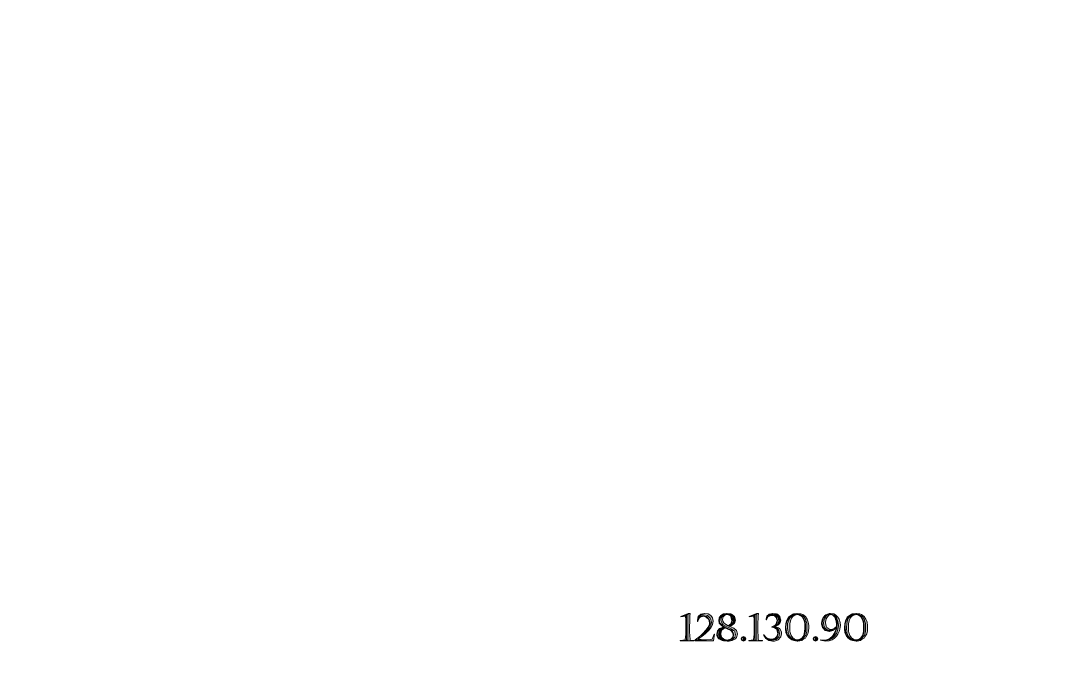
# Model space of a CAD drawing. Header units: inches. Extents: x -55000 to 163233, y -55008 to 54992.
# Drawn here: x -3133 to -500, y -13892 to -12268 of the extents above; entities that cross this region are included whole.
import ezdxf

# ---------------------------------------------------------------- set-up
doc = ezdxf.new("R2010")
doc.units = ezdxf.units.IN
doc.header["$MEASUREMENT"] = 0
doc.linetypes.add('ACAD_ISO07W100', pattern=[3, 0, -3])
doc.layers.get('0').update_dxf_attribs({"color": 20, "linetype": 'ACAD_ISO07W100'})
doc.layers.add('L10D0 Abs', color=4, linetype='Continuous')

msp = doc.modelspace()

# ---------------------------------------------------------------- hatches: boundary and pattern name
at = {"layer": 'L10D0 Abs', "transparency": 33554483}
h = msp.add_hatch(color=256, dxfattribs=at)
h.dxf.hatch_style = 1
h.paths.add_polyline_path([(-1443.59007, -13764.41294), (-1449.62881, -13767.00096), (-1449.62881, -13831.70168), (-1453.07951, -13831.70168), (-1468.60768, -13832.56435), (-1468.60768, -13833.42703), (-1434.10063, -13833.42703), (-1434.10063, -13832.56435), (-1443.59007, -13831.70168), (-1443.59007, -13829.11365), (-1444.45275, -13820.48689), (-1445.31542, -13810.99745), (-1445.31542, -13798.05731), (-1445.31542, -13795.46928), (-1444.45275, -13785.97984), (-1444.45275, -13777.35308), (-1444.45275, -13771.31434)])
h = msp.add_hatch(color=256, dxfattribs=at)
h.dxf.hatch_style = 1
h.paths.add_polyline_path([(-1453.07951, -13767.86364), (-1455.66754, -13771.31434), (-1454.80486, -13780.80378), (-1454.80486, -13789.43054), (-1454.80486, -13801.50801), (-1454.80486, -13806.68407), (-1454.80486, -13816.17351), (-1455.66754, -13823.07492), (-1456.53022, -13830.839), (-1468.60768, -13832.56435), (-1453.07951, -13831.70168)], flags=17)
h = msp.add_hatch(color=256, dxfattribs=at)
h.dxf.hatch_style = 1
h.paths.add_polyline_path([(-1443.59007, -13764.41294), (-1448.76613, -13764.41294), (-1467.74501, -13772.17702), (-1467.74501, -13773.0397), (-1455.66754, -13771.31434), (-1453.07951, -13767.86364), (-1449.62881, -13767.00096)], flags=17)
h = msp.add_hatch(color=256, dxfattribs=at)
h.dxf.hatch_style = 1
h.paths.add_polyline_path([(-1416.84711, -13766.13829), (-1422.88584, -13771.31434), (-1423.74852, -13772.17702), (-1425.47387, -13780.80378), (-1423.74852, -13777.35308), (-1422.88584, -13775.62773), (-1416.84711, -13769.58899), (-1409.08302, -13767.86364)])
h = msp.add_hatch(color=256, dxfattribs=at)
h.dxf.hatch_style = 1
h.paths.add_polyline_path([(-1407.35767, -13764.41294), (-1408.22035, -13764.41294), (-1416.84711, -13766.13829), (-1409.08302, -13767.86364), (-1400.45626, -13769.58899), (-1399.59359, -13770.45167), (-1393.55485, -13776.4904), (-1392.69218, -13777.35308), (-1390.10415, -13785.97984), (-1391.8295, -13793.74393), (-1391.8295, -13794.6066), (-1396.14288, -13802.37069), (-1397.86823, -13804.09604), (-1403.90697, -13810.99745), (-1408.22035, -13814.44815), (-1415.98443, -13820.48689), (-1416.84711, -13823.93759), (-1409.9457, -13818.76154), (-1405.63232, -13815.31083), (-1399.59359, -13809.2721), (-1397.86823, -13808.40942), (-1392.69218, -13801.50801), (-1391.8295, -13800.64534), (-1387.51612, -13792.88125), (-1387.51612, -13792.01857), (-1385.79077, -13783.39181), (-1387.51612, -13775.62773), (-1391.8295, -13769.58899), (-1398.73091, -13765.27561)])
h = msp.add_hatch(color=256, dxfattribs=at)
h.dxf.hatch_style = 1
h.paths.add_polyline_path([(-1351.28372, -13764.41294), (-1359.91048, -13765.27561), (-1366.81189, -13769.58899), (-1370.2626, -13775.62773), (-1371.12527, -13781.66646), (-1370.2626, -13788.56787), (-1365.94922, -13793.74393), (-1359.91048, -13798.91998), (-1360.77316, -13798.91998), (-1359.04781, -13799.78266), (-1358.18513, -13799.78266), (-1356.45978, -13800.64534), (-1348.69569, -13804.09604), (-1340.93161, -13807.54674), (-1336.61823, -13811.86013), (-1334.89287, -13817.89886), (-1335.75555, -13823.93759), (-1340.93161, -13829.11365), (-1341.79428, -13829.11365), (-1350.42104, -13831.70168), (-1344.38231, -13831.70168), (-1336.61823, -13827.3883), (-1335.75555, -13826.52562), (-1333.16752, -13817.89886), (-1333.16752, -13817.03618), (-1336.61823, -13809.2721), (-1340.93161, -13805.82139), (-1348.69569, -13802.37069), (-1350.42104, -13801.50801), (-1358.18513, -13798.05731), (-1364.22386, -13792.88125), (-1368.53724, -13787.70519), (-1370.2626, -13781.66646), (-1369.39992, -13780.80378), (-1366.81189, -13772.17702), (-1359.91048, -13767.00096), (-1352.1464, -13765.27561)])
h = msp.add_hatch(color=256, dxfattribs=at)
h.dxf.hatch_style = 1
h.paths.add_polyline_path([(-1352.1464, -13765.27561), (-1352.1464, -13766.13829), (-1360.77316, -13768.72632), (-1365.08654, -13774.76505), (-1366.81189, -13780.80378), (-1365.08654, -13785.97984), (-1361.63583, -13792.01857), (-1355.5971, -13795.46928), (-1355.5971, -13796.33195), (-1346.97034, -13799.78266), (-1338.34358, -13804.09604), (-1334.0302, -13807.54674), (-1332.30484, -13808.40942), (-1329.71682, -13817.03618), (-1331.44217, -13823.93759), (-1336.61823, -13829.97633), (-1338.34358, -13830.839), (-1346.97034, -13832.56435), (-1355.5971, -13832.56435), (-1359.91048, -13833.42703), (-1350.42104, -13834.28971), (-1345.24499, -13834.28971), (-1337.4809, -13832.56435), (-1329.71682, -13828.25097), (-1327.12879, -13824.80027), (-1324.54076, -13816.17351), (-1324.54076, -13815.31083), (-1327.12879, -13807.54674), (-1333.16752, -13801.50801), (-1334.89287, -13800.64534), (-1343.51963, -13797.19463), (-1345.24499, -13796.33195), (-1346.10766, -13795.46928), (-1347.83302, -13795.46928), (-1354.73443, -13791.1559), (-1359.04781, -13787.70519), (-1361.63583, -13783.39181), (-1362.49851, -13779.07843), (-1360.77316, -13773.0397), (-1356.45978, -13768.72632), (-1350.42104, -13767.00096), (-1347.83302, -13766.13829), (-1347.83302, -13765.27561)])
h = msp.add_hatch(color=256, dxfattribs=at)
h.dxf.hatch_style = 1
h.paths.add_polyline_path([(-1350.42104, -13764.41294), (-1351.28372, -13764.41294), (-1352.1464, -13765.27561), (-1347.83302, -13765.27561), (-1345.24499, -13766.13829), (-1337.4809, -13770.45167), (-1335.75555, -13773.0397), (-1334.0302, -13781.66646), (-1334.0302, -13784.25449), (-1337.4809, -13791.1559), (-1345.24499, -13796.33195), (-1343.51963, -13797.19463), (-1340.06893, -13795.46928), (-1333.16752, -13790.29322), (-1332.30484, -13789.43054), (-1329.71682, -13780.80378), (-1332.30484, -13772.17702), (-1339.20625, -13766.13829), (-1340.93161, -13765.27561)])
h = msp.add_hatch(color=256, dxfattribs=at)
h.dxf.hatch_style = 1
h.paths.add_polyline_path([(-1347.83302, -13766.13829), (-1350.42104, -13767.00096), (-1349.55837, -13767.00096), (-1341.79428, -13770.45167), (-1340.93161, -13773.0397), (-1338.34358, -13781.66646), (-1338.34358, -13782.52914), (-1340.93161, -13790.29322), (-1347.83302, -13795.46928), (-1346.10766, -13795.46928), (-1340.93161, -13792.01857), (-1338.34358, -13787.70519), (-1336.61823, -13781.66646), (-1336.61823, -13779.94111), (-1339.20625, -13771.31434), (-1340.93161, -13770.45167)], flags=17)
h = msp.add_hatch(color=256, dxfattribs=at)
h.dxf.hatch_style = 1
h.paths.add_polyline_path([(-1271.05483, -13764.41294), (-1277.09357, -13767.00096), (-1277.09357, -13831.70168), (-1280.54427, -13831.70168), (-1296.07244, -13832.56435), (-1296.07244, -13833.42703), (-1261.5654, -13833.42703), (-1261.5654, -13832.56435), (-1271.05483, -13831.70168), (-1271.91751, -13829.11365), (-1271.91751, -13820.48689), (-1272.78019, -13810.99745), (-1272.78019, -13798.05731), (-1272.78019, -13795.46928), (-1272.78019, -13785.97984), (-1271.91751, -13777.35308), (-1271.91751, -13771.31434)])
h = msp.add_hatch(color=256, dxfattribs=at)
h.dxf.hatch_style = 1
h.paths.add_polyline_path([(-1280.54427, -13767.86364), (-1283.1323, -13771.31434), (-1282.26963, -13780.80378), (-1282.26963, -13789.43054), (-1282.26963, -13801.50801), (-1282.26963, -13806.68407), (-1282.26963, -13816.17351), (-1283.1323, -13823.07492), (-1283.99498, -13830.839), (-1296.07244, -13832.56435), (-1280.54427, -13831.70168)], flags=17)
h = msp.add_hatch(color=256, dxfattribs=at)
h.dxf.hatch_style = 1
h.paths.add_polyline_path([(-1271.05483, -13764.41294), (-1276.23089, -13764.41294), (-1295.20977, -13772.17702), (-1295.20977, -13773.0397), (-1283.1323, -13771.31434), (-1280.54427, -13767.86364), (-1277.09357, -13767.00096)], flags=17)
h = msp.add_hatch(color=256, dxfattribs=at)
h.dxf.hatch_style = 1
h.paths.add_polyline_path([(-1244.31187, -13766.13829), (-1250.35061, -13771.31434), (-1252.07596, -13777.35308), (-1252.07596, -13779.94111), (-1251.21328, -13779.94111), (-1247.76258, -13773.0397), (-1248.62525, -13773.0397), (-1248.62525, -13772.17702), (-1243.4492, -13767.86364), (-1235.68511, -13766.13829)])
h = msp.add_hatch(color=256, dxfattribs=at)
h.dxf.hatch_style = 1
h.paths.add_polyline_path([(-1240.86117, -13768.72632), (-1248.62525, -13773.0397), (-1247.76258, -13773.0397), (-1241.72384, -13770.45167), (-1236.54779, -13769.58899)], flags=17)
h = msp.add_hatch(color=256, dxfattribs=at)
h.dxf.hatch_style = 1
h.paths.add_polyline_path([(-1236.54779, -13767.86364), (-1240.86117, -13768.72632), (-1236.54779, -13769.58899), (-1231.37173, -13770.45167), (-1227.05835, -13774.76505), (-1224.47032, -13781.66646), (-1225.333, -13784.25449), (-1227.92103, -13792.01857), (-1229.64638, -13793.74393), (-1237.41046, -13798.05731), (-1231.37173, -13798.91998), (-1224.47032, -13801.50801), (-1220.15694, -13807.54674), (-1218.43159, -13814.44815), (-1220.15694, -13823.07492), (-1221.01962, -13823.93759), (-1227.05835, -13829.97633), (-1227.92103, -13829.97633), (-1236.54779, -13831.70168), (-1245.17455, -13832.56435), (-1244.31187, -13832.56435), (-1235.68511, -13834.28971), (-1231.37173, -13834.28971), (-1223.60764, -13831.70168), (-1221.88229, -13830.839), (-1215.84356, -13823.93759), (-1214.98088, -13823.07492), (-1213.25553, -13815.31083), (-1213.25553, -13810.99745), (-1217.56891, -13803.23336), (-1221.01962, -13800.64534), (-1229.64638, -13798.05731), (-1228.7837, -13797.19463), (-1231.37173, -13797.19463), (-1232.23441, -13797.19463), (-1231.37173, -13796.33195), (-1225.333, -13790.29322), (-1223.60764, -13781.66646), (-1225.333, -13774.76505), (-1230.50905, -13769.58899)])
h = msp.add_hatch(color=256, dxfattribs=at)
h.dxf.hatch_style = 1
h.paths.add_polyline_path([(-1234.82244, -13764.41294), (-1235.68511, -13764.41294), (-1244.31187, -13766.13829), (-1235.68511, -13766.13829), (-1227.92103, -13767.86364), (-1221.88229, -13773.90237), (-1220.15694, -13782.52914), (-1220.15694, -13783.39181), (-1222.74497, -13791.1559), (-1224.47032, -13792.01857), (-1231.37173, -13797.19463), (-1228.7837, -13797.19463), (-1221.01962, -13792.88125), (-1216.70624, -13786.84252), (-1214.98088, -13780.80378), (-1217.56891, -13773.0397), (-1217.56891, -13772.17702), (-1223.60764, -13766.13829), (-1226.19567, -13765.27561)])
h = msp.add_hatch(color=256, dxfattribs=at)
h.dxf.hatch_style = 1
h.paths.add_polyline_path([(-1174.4351, -13764.41294), (-1183.06186, -13765.27561), (-1184.78722, -13766.13829), (-1192.5513, -13771.31434), (-1196.00201, -13773.90237), (-1200.31539, -13782.52914), (-1202.04074, -13790.29322), (-1202.90342, -13799.78266), (-1202.90342, -13803.23336), (-1202.04074, -13811.86013), (-1198.59004, -13819.62421), (-1194.27665, -13825.66294), (-1187.37524, -13830.839), (-1182.19919, -13832.56435), (-1173.57243, -13834.28971), (-1171.84707, -13834.28971), (-1176.16045, -13833.42703), (-1181.33651, -13831.70168), (-1189.1006, -13828.25097), (-1193.41398, -13823.93759), (-1198.59004, -13817.03618), (-1200.31539, -13809.2721), (-1202.04074, -13799.78266), (-1201.17806, -13790.29322), (-1198.59004, -13782.52914), (-1196.86468, -13779.07843), (-1191.68863, -13772.17702), (-1190.82595, -13771.31434), (-1183.92454, -13767.00096), (-1176.16045, -13765.27561)])
h = msp.add_hatch(color=256, dxfattribs=at)
h.dxf.hatch_style = 1
h.paths.add_polyline_path([(-1173.57243, -13764.41294), (-1174.4351, -13764.41294), (-1176.16045, -13765.27561), (-1176.16045, -13766.13829), (-1177.02313, -13766.13829), (-1184.78722, -13769.58899), (-1191.68863, -13774.76505), (-1195.13933, -13780.80378), (-1197.72736, -13789.43054), (-1197.72736, -13799.78266), (-1197.72736, -13802.37069), (-1196.86468, -13810.99745), (-1196.86468, -13812.7228), (-1193.41398, -13821.34956), (-1192.5513, -13822.21224), (-1186.51257, -13828.25097), (-1184.78722, -13829.11365), (-1176.16045, -13832.56435), (-1176.16045, -13833.42703), (-1170.9844, -13832.56435), (-1170.9844, -13831.70168), (-1168.39637, -13830.839), (-1173.57243, -13830.839), (-1177.88581, -13830.839), (-1184.78722, -13825.66294), (-1189.1006, -13819.62421), (-1191.68863, -13811.86013), (-1192.5513, -13809.2721), (-1192.5513, -13799.78266), (-1192.5513, -13798.91998), (-1192.5513, -13790.29322), (-1190.82595, -13782.52914), (-1188.23792, -13776.4904), (-1184.78722, -13772.17702), (-1181.33651, -13769.58899), (-1173.57243, -13767.00096), (-1170.9844, -13766.13829), (-1170.9844, -13765.27561), (-1164.08299, -13765.27561)])
h = msp.add_hatch(color=256, dxfattribs=at)
h.dxf.hatch_style = 1
h.paths.add_polyline_path([(-1164.08299, -13765.27561), (-1170.9844, -13765.27561), (-1168.39637, -13766.13829), (-1159.76961, -13770.45167), (-1157.18158, -13772.17702), (-1152.00552, -13779.94111), (-1152.00552, -13781.66646), (-1149.41749, -13789.43054), (-1149.41749, -13798.91998), (-1149.41749, -13799.78266), (-1149.41749, -13808.40942), (-1149.41749, -13810.13477), (-1152.00552, -13818.76154), (-1153.73087, -13820.48689), (-1158.90693, -13827.3883), (-1162.35764, -13829.97633), (-1170.9844, -13832.56435), (-1176.16045, -13833.42703), (-1171.84707, -13834.28971), (-1162.35764, -13832.56435), (-1160.63228, -13830.839), (-1152.8682, -13826.52562), (-1151.14284, -13823.07492), (-1146.82946, -13815.31083), (-1145.10411, -13809.2721), (-1144.24144, -13799.78266), (-1144.24144, -13794.6066), (-1145.96679, -13785.97984), (-1148.55482, -13778.21575), (-1152.8682, -13772.17702), (-1159.76961, -13767.00096)])
h = msp.add_hatch(color=256, dxfattribs=at)
h.dxf.hatch_style = 1
h.paths.add_polyline_path([(-1170.9844, -13766.13829), (-1173.57243, -13767.00096), (-1170.12172, -13767.86364), (-1162.35764, -13772.17702), (-1160.63228, -13773.90237), (-1156.3189, -13782.52914), (-1154.59355, -13789.43054), (-1154.59355, -13798.91998), (-1154.59355, -13801.50801), (-1155.45623, -13810.13477), (-1155.45623, -13810.99745), (-1157.18158, -13819.62421), (-1161.49496, -13825.66294), (-1165.80834, -13829.11365), (-1173.57243, -13830.839), (-1168.39637, -13830.839), (-1160.63228, -13826.52562), (-1158.90693, -13823.93759), (-1154.59355, -13816.17351), (-1152.8682, -13809.2721), (-1152.8682, -13799.78266), (-1152.8682, -13792.88125), (-1153.73087, -13784.25449), (-1155.45623, -13780.80378), (-1159.76961, -13773.0397), (-1163.22031, -13769.58899)], flags=17)
h = msp.add_hatch(color=256, dxfattribs=at)
h.dxf.hatch_style = 1
h.paths.add_polyline_path([(-1074.36466, -13797.19463), (-1081.26607, -13803.23336), (-1089.03016, -13804.95872), (-1083.8541, -13805.82139), (-1089.03016, -13808.40942), (-1093.34354, -13808.40942), (-1092.48086, -13810.13477), (-1083.8541, -13807.54674), (-1081.26607, -13805.82139), (-1075.22734, -13799.78266)], flags=16)
h.paths.add_polyline_path([(-1091.61819, -13766.13829), (-1099.38227, -13769.58899), (-1104.55833, -13777.35308), (-1105.42101, -13779.07843), (-1107.14636, -13787.70519), (-1106.28368, -13795.46928), (-1102.83298, -13801.50801), (-1097.65692, -13805.82139), (-1090.75551, -13807.54674), (-1083.8541, -13805.82139), (-1089.03016, -13804.95872), (-1091.61819, -13804.95872), (-1098.5196, -13799.78266), (-1100.24495, -13796.33195), (-1101.9703, -13787.70519), (-1101.9703, -13785.97984), (-1100.24495, -13777.35308), (-1095.06889, -13769.58899), (-1089.03016, -13767.00096), (-1087.30481, -13766.13829)], flags=16)
h.paths.add_polyline_path([(-1093.34354, -13764.41294), (-1101.10763, -13767.86364), (-1103.69565, -13769.58899), (-1108.87171, -13776.4904), (-1110.59706, -13779.94111), (-1112.32242, -13788.56787), (-1112.32242, -13791.1559), (-1109.73439, -13799.78266), (-1108.87171, -13800.64534), (-1102.83298, -13807.54674), (-1101.9703, -13807.54674), (-1093.34354, -13810.13477), (-1092.48086, -13810.13477), (-1093.34354, -13808.40942), (-1101.9703, -13805.82139), (-1102.83298, -13805.82139), (-1108.00904, -13798.91998), (-1108.87171, -13798.05731), (-1110.59706, -13789.43054), (-1110.59706, -13786.84252), (-1108.00904, -13778.21575), (-1107.14636, -13775.62773), (-1101.10763, -13769.58899), (-1099.38227, -13767.86364), (-1091.61819, -13765.27561)])
h = msp.add_hatch(color=256, dxfattribs=at)
h.dxf.hatch_style = 1
h.paths.add_polyline_path([(-1074.36466, -13797.19463), (-1081.26607, -13803.23336), (-1089.03016, -13804.95872), (-1083.8541, -13805.82139), (-1089.03016, -13808.40942), (-1093.34354, -13808.40942), (-1092.48086, -13810.13477), (-1083.8541, -13807.54674), (-1081.26607, -13805.82139), (-1075.22734, -13799.78266)], flags=16)
h.paths.add_polyline_path([(-1091.61819, -13766.13829), (-1099.38227, -13769.58899), (-1104.55833, -13777.35308), (-1105.42101, -13779.07843), (-1107.14636, -13787.70519), (-1106.28368, -13795.46928), (-1102.83298, -13801.50801), (-1097.65692, -13805.82139), (-1090.75551, -13807.54674), (-1083.8541, -13805.82139), (-1089.03016, -13804.95872), (-1091.61819, -13804.95872), (-1098.5196, -13799.78266), (-1100.24495, -13796.33195), (-1101.9703, -13787.70519), (-1101.9703, -13785.97984), (-1100.24495, -13777.35308), (-1095.06889, -13769.58899), (-1089.03016, -13767.00096), (-1087.30481, -13766.13829)], flags=16)
h.paths.add_polyline_path([(-1089.89284, -13764.41294), (-1093.34354, -13764.41294), (-1091.61819, -13765.27561), (-1091.61819, -13766.13829), (-1087.30481, -13766.13829), (-1080.4034, -13768.72632), (-1074.36466, -13774.76505), (-1074.36466, -13775.62773), (-1070.91396, -13784.25449), (-1070.91396, -13785.11716), (-1069.18861, -13793.74393), (-1069.18861, -13795.46928), (-1070.91396, -13804.09604), (-1073.50199, -13812.7228), (-1078.67805, -13820.48689), (-1084.71678, -13826.52562), (-1092.48086, -13830.839), (-1101.10763, -13832.56435), (-1111.45974, -13832.56435), (-1106.28368, -13833.42703), (-1101.10763, -13834.28971), (-1093.34354, -13833.42703), (-1085.57945, -13830.839), (-1080.4034, -13827.3883), (-1074.36466, -13821.34956), (-1070.91396, -13816.17351), (-1066.60058, -13808.40942), (-1065.7379, -13803.23336), (-1064.01255, -13794.6066), (-1064.87523, -13786.84252), (-1067.46325, -13778.21575), (-1070.91396, -13773.90237), (-1076.95269, -13767.86364), (-1081.26607, -13765.27561)])
h = msp.add_hatch(color=256, dxfattribs=at)
h.dxf.hatch_style = 1
h.paths.add_polyline_path([(-1074.36466, -13797.19463), (-1081.26607, -13803.23336), (-1089.03016, -13804.95872), (-1083.8541, -13805.82139), (-1089.03016, -13808.40942), (-1093.34354, -13808.40942), (-1092.48086, -13810.13477), (-1083.8541, -13807.54674), (-1081.26607, -13805.82139), (-1075.22734, -13799.78266)], flags=16)
h.paths.add_polyline_path([(-1087.30481, -13766.13829), (-1089.03016, -13767.00096), (-1083.8541, -13768.72632), (-1078.67805, -13773.90237), (-1076.09002, -13781.66646), (-1075.22734, -13783.39181), (-1074.36466, -13792.01857), (-1074.36466, -13797.19463), (-1075.22734, -13799.78266), (-1076.09002, -13805.82139), (-1080.4034, -13814.44815), (-1084.71678, -13821.34956), (-1091.61819, -13827.3883), (-1099.38227, -13830.839), (-1108.00904, -13831.70168), (-1101.10763, -13831.70168), (-1092.48086, -13829.11365), (-1089.89284, -13827.3883), (-1082.99143, -13821.34956), (-1079.54072, -13817.03618), (-1076.09002, -13809.2721), (-1073.50199, -13801.50801), (-1072.63931, -13792.88125), (-1072.63931, -13788.56787), (-1074.36466, -13779.94111), (-1075.22734, -13778.21575), (-1079.54072, -13771.31434)], flags=17)
h.paths.add_polyline_path([(-1091.61819, -13766.13829), (-1099.38227, -13769.58899), (-1104.55833, -13777.35308), (-1105.42101, -13779.07843), (-1107.14636, -13787.70519), (-1106.28368, -13795.46928), (-1102.83298, -13801.50801), (-1097.65692, -13805.82139), (-1090.75551, -13807.54674), (-1083.8541, -13805.82139), (-1089.03016, -13804.95872), (-1091.61819, -13804.95872), (-1098.5196, -13799.78266), (-1100.24495, -13796.33195), (-1101.9703, -13787.70519), (-1101.9703, -13785.97984), (-1100.24495, -13777.35308), (-1095.06889, -13769.58899), (-1089.03016, -13767.00096), (-1087.30481, -13766.13829)], flags=16)
h = msp.add_hatch(color=256, dxfattribs=at)
h.dxf.hatch_style = 1
h.paths.add_polyline_path([(-1026.0548, -13764.41294), (-1034.68156, -13765.27561), (-1036.40691, -13766.13829), (-1044.171, -13771.31434), (-1047.6217, -13773.90237), (-1051.93508, -13782.52914), (-1053.66044, -13790.29322), (-1054.52311, -13799.78266), (-1054.52311, -13803.23336), (-1053.66044, -13811.86013), (-1050.20973, -13819.62421), (-1045.89635, -13825.66294), (-1038.99494, -13830.839), (-1033.81888, -13832.56435), (-1025.19212, -13834.28971), (-1022.60409, -13834.28971), (-1027.78015, -13833.42703), (-1032.95621, -13831.70168), (-1040.72029, -13828.25097), (-1045.03367, -13823.93759), (-1050.20973, -13817.03618), (-1051.93508, -13809.2721), (-1052.79776, -13799.78266), (-1052.79776, -13790.29322), (-1050.20973, -13782.52914), (-1048.48438, -13779.07843), (-1043.30832, -13772.17702), (-1042.44565, -13771.31434), (-1034.68156, -13767.00096), (-1027.78015, -13765.27561)])
h = msp.add_hatch(color=256, dxfattribs=at)
h.dxf.hatch_style = 1
h.paths.add_polyline_path([(-1024.32945, -13764.41294), (-1026.0548, -13764.41294), (-1027.78015, -13765.27561), (-1027.78015, -13766.13829), (-1028.64283, -13766.13829), (-1036.40691, -13769.58899), (-1043.30832, -13774.76505), (-1046.75903, -13780.80378), (-1048.48438, -13789.43054), (-1049.34705, -13799.78266), (-1049.34705, -13802.37069), (-1048.48438, -13810.99745), (-1048.48438, -13812.7228), (-1045.03367, -13821.34956), (-1044.171, -13822.21224), (-1038.13226, -13828.25097), (-1035.54424, -13829.11365), (-1027.78015, -13832.56435), (-1027.78015, -13833.42703), (-1022.60409, -13832.56435), (-1022.60409, -13831.70168), (-1020.01606, -13830.839), (-1025.19212, -13830.839), (-1028.64283, -13830.839), (-1036.40691, -13825.66294), (-1040.72029, -13819.62421), (-1043.30832, -13811.86013), (-1044.171, -13809.2721), (-1044.171, -13799.78266), (-1044.171, -13798.91998), (-1044.171, -13790.29322), (-1042.44565, -13782.52914), (-1039.85762, -13776.4904), (-1036.40691, -13772.17702), (-1032.95621, -13769.58899), (-1025.19212, -13767.00096), (-1022.60409, -13766.13829), (-1022.60409, -13765.27561), (-1015.70268, -13765.27561)])
h = msp.add_hatch(color=256, dxfattribs=at)
h.dxf.hatch_style = 1
h.paths.add_polyline_path([(-1015.70268, -13765.27561), (-1022.60409, -13765.27561), (-1020.01606, -13766.13829), (-1011.3893, -13770.45167), (-1008.80127, -13772.17702), (-1003.62522, -13779.94111), (-1003.62522, -13781.66646), (-1001.03719, -13789.43054), (-1001.03719, -13798.91998), (-1001.03719, -13799.78266), (-1001.03719, -13808.40942), (-1001.03719, -13810.13477), (-1003.62522, -13818.76154), (-1005.35057, -13820.48689), (-1010.52663, -13827.3883), (-1013.97733, -13829.97633), (-1022.60409, -13832.56435), (-1027.78015, -13833.42703), (-1022.60409, -13834.28971), (-1013.97733, -13832.56435), (-1012.25198, -13830.839), (-1004.48789, -13826.52562), (-1002.76254, -13823.07492), (-997.58648, -13815.31083), (-995.86113, -13809.2721), (-995.86113, -13799.78266), (-995.86113, -13794.6066), (-996.72381, -13785.97984), (-1000.17451, -13778.21575), (-1004.48789, -13772.17702), (-1011.3893, -13767.00096)])
h = msp.add_hatch(color=256, dxfattribs=at)
h.dxf.hatch_style = 1
h.paths.add_polyline_path([(-1022.60409, -13766.13829), (-1025.19212, -13767.00096), (-1021.74142, -13767.86364), (-1013.97733, -13772.17702), (-1012.25198, -13773.90237), (-1007.9386, -13782.52914), (-1006.21325, -13789.43054), (-1006.21325, -13798.91998), (-1006.21325, -13801.50801), (-1006.21325, -13810.13477), (-1006.21325, -13810.99745), (-1008.80127, -13819.62421), (-1013.11466, -13825.66294), (-1017.42804, -13829.11365), (-1025.19212, -13830.839), (-1020.01606, -13830.839), (-1012.25198, -13826.52562), (-1010.52663, -13823.93759), (-1006.21325, -13816.17351), (-1004.48789, -13809.2721), (-1004.48789, -13799.78266), (-1004.48789, -13792.88125), (-1005.35057, -13784.25449), (-1007.07592, -13780.80378), (-1011.3893, -13773.0397), (-1014.84001, -13769.58899)], flags=17)
h = msp.add_hatch(color=256, dxfattribs=at)
h.dxf.hatch_style = 1
h.paths.add_polyline_path([(-1409.9457, -13770.45167), (-1409.9457, -13771.31434), (-1403.04429, -13773.90237), (-1397.00556, -13779.07843), (-1395.28021, -13787.70519), (-1395.28021, -13791.1559), (-1399.59359, -13799.78266), (-1403.90697, -13806.68407), (-1410.80838, -13813.58548), (-1415.98443, -13818.76154), (-1422.02317, -13823.93759), (-1427.19922, -13827.3883), (-1431.51261, -13830.839), (-1402.18162, -13830.839), (-1409.9457, -13830.839), (-1415.98443, -13829.97633), (-1420.29782, -13829.11365), (-1423.74852, -13828.25097), (-1416.84711, -13823.93759), (-1415.98443, -13820.48689), (-1409.9457, -13814.44815), (-1403.90697, -13808.40942), (-1400.45626, -13804.95872), (-1396.14288, -13797.19463), (-1395.28021, -13795.46928), (-1393.55485, -13787.70519), (-1393.55485, -13786.84252), (-1396.14288, -13779.07843), (-1402.18162, -13772.17702)])
h = msp.add_hatch(color=256, dxfattribs=at)
h.dxf.hatch_style = 1
h.paths.add_polyline_path([(-1409.9457, -13770.45167), (-1417.70979, -13772.17702), (-1422.88584, -13777.35308), (-1423.74852, -13777.35308), (-1425.47387, -13780.80378), (-1425.47387, -13782.52914), (-1425.47387, -13784.25449), (-1424.6112, -13784.25449), (-1424.6112, -13782.52914), (-1420.29782, -13775.62773), (-1418.57246, -13773.90237), (-1409.9457, -13771.31434)], flags=17)
h = msp.add_hatch(color=256, dxfattribs=at)
h.dxf.hatch_style = 1
h.paths.add_polyline_path([(-1382.34006, -13816.17351), (-1383.20274, -13816.17351), (-1388.3788, -13829.11365), (-1392.69218, -13829.97633), (-1402.18162, -13830.839), (-1431.51261, -13830.839), (-1431.51261, -13833.42703), (-1384.92809, -13833.42703)])
h = msp.add_hatch(color=256, dxfattribs=at)
h.dxf.hatch_style = 1
h.paths.add_polyline_path([(-1360.77316, -13798.91998), (-1369.39992, -13802.37069), (-1374.57598, -13808.40942), (-1376.30133, -13816.17351), (-1376.30133, -13820.48689), (-1371.98795, -13828.25097), (-1371.12527, -13828.25097), (-1363.36119, -13832.56435), (-1359.91048, -13833.42703), (-1355.5971, -13832.56435), (-1357.32245, -13832.56435), (-1365.94922, -13829.97633), (-1372.85062, -13823.93759), (-1375.43865, -13816.17351), (-1372.85062, -13808.40942), (-1367.67457, -13802.37069), (-1366.81189, -13802.37069), (-1359.04781, -13799.78266)])
h = msp.add_hatch(color=256, dxfattribs=at)
h.dxf.hatch_style = 1
h.paths.add_polyline_path([(-1358.18513, -13799.78266), (-1361.63583, -13800.64534), (-1368.53724, -13806.68407), (-1369.39992, -13807.54674), (-1371.98795, -13816.17351), (-1370.2626, -13823.07492), (-1364.22386, -13829.11365), (-1364.22386, -13829.97633), (-1355.5971, -13832.56435), (-1346.97034, -13832.56435), (-1344.38231, -13831.70168), (-1350.42104, -13831.70168), (-1359.04781, -13829.11365), (-1365.08654, -13823.93759), (-1366.81189, -13816.17351), (-1366.81189, -13813.58548), (-1364.22386, -13805.82139), (-1363.36119, -13805.82139), (-1356.45978, -13800.64534)])
h = msp.add_hatch(color=256, dxfattribs=at)
h.dxf.hatch_style = 1
h.paths.add_polyline_path([(-1309.01259, -13822.21224), (-1313.32597, -13823.93759), (-1315.05132, -13828.25097), (-1313.32597, -13832.56435), (-1309.01259, -13834.28971), (-1309.01259, -13832.56435), (-1312.46329, -13830.839), (-1313.32597, -13828.25097), (-1312.46329, -13825.66294), (-1309.01259, -13823.93759)])
h = msp.add_hatch(color=256, dxfattribs=at)
h.dxf.hatch_style = 1
h.paths.add_polyline_path([(-1309.01259, -13822.21224), (-1309.01259, -13823.93759), (-1309.01259, -13832.56435), (-1309.01259, -13834.28971), (-1304.69921, -13832.56435), (-1302.97385, -13828.25097), (-1304.69921, -13823.93759)])
h = msp.add_hatch(color=256, dxfattribs=at)
h.dxf.hatch_style = 1
h.paths.add_polyline_path([(-1258.11469, -13817.89886), (-1258.97737, -13817.89886), (-1258.11469, -13819.62421), (-1252.93863, -13827.3883), (-1247.76258, -13828.25097), (-1245.17455, -13829.97633), (-1238.27314, -13829.11365), (-1240.86117, -13829.11365), (-1249.48793, -13826.52562), (-1252.07596, -13824.80027)])
h = msp.add_hatch(color=256, dxfattribs=at)
h.dxf.hatch_style = 1
h.paths.add_polyline_path([(-1237.41046, -13798.05731), (-1237.41046, -13798.91998), (-1233.09708, -13799.78266), (-1226.19567, -13804.09604), (-1225.333, -13805.82139), (-1222.74497, -13814.44815), (-1225.333, -13822.21224), (-1230.50905, -13827.3883), (-1238.27314, -13829.11365), (-1245.17455, -13829.97633), (-1241.72384, -13829.97633), (-1238.27314, -13830.839), (-1237.41046, -13830.839), (-1228.7837, -13828.25097), (-1223.60764, -13821.34956), (-1221.88229, -13814.44815), (-1222.74497, -13807.54674), (-1226.19567, -13803.23336), (-1232.23441, -13798.91998), (-1231.37173, -13798.91998)], flags=17)
h = msp.add_hatch(color=256, dxfattribs=at)
h.dxf.hatch_style = 1
h.paths.add_polyline_path([(-1126.98791, -13822.21224), (-1131.30129, -13823.93759), (-1133.02665, -13828.25097), (-1131.30129, -13832.56435), (-1127.85059, -13834.28971), (-1127.85059, -13832.56435), (-1130.43862, -13830.839), (-1131.30129, -13828.25097), (-1130.43862, -13825.66294), (-1127.85059, -13823.93759)])
h = msp.add_hatch(color=256, dxfattribs=at)
h.dxf.hatch_style = 1
h.paths.add_polyline_path([(-1126.98791, -13822.21224), (-1127.85059, -13823.93759), (-1127.85059, -13832.56435), (-1127.85059, -13834.28971), (-1123.53721, -13832.56435), (-1121.81185, -13828.25097), (-1123.53721, -13823.93759)])
h = msp.add_hatch(color=256, dxfattribs=at)
h.dxf.hatch_style = 1
h.paths.add_polyline_path([(-1252.93863, -13827.3883), (-1245.17455, -13832.56435), (-1236.54779, -13831.70168), (-1241.72384, -13831.70168), (-1247.76258, -13829.11365), (-1247.76258, -13828.25097)])
h = msp.add_hatch(color=256, dxfattribs=at)
h.dxf.hatch_style = 1
h.paths.add_polyline_path([(-1114.91045, -13830.839), (-1114.91045, -13831.70168), (-1111.45974, -13832.56435), (-1101.10763, -13832.56435), (-1101.10763, -13831.70168), (-1108.00904, -13831.70168)])

# ---------------------------------------------------------------- linework, layer by layer
msp.add_circle((-19.81589, 126.61364), 50874.56217)
at = {"layer": 'L10D0 Abs', "color": 4, "lineweight": 0}
for points in [[(-1443.59007, -13764.41294), (-1449.62881, -13767.00096), (-1449.62881, -13831.70168), (-1453.07951, -13831.70168), (-1468.60768, -13832.56435), (-1468.60768, -13833.42703), (-1434.10063, -13833.42703), (-1434.10063, -13832.56435), (-1443.59007, -13831.70168), (-1443.59007, -13829.11365), (-1444.45275, -13820.48689), (-1445.31542, -13810.99745), (-1445.31542, -13798.05731), (-1445.31542, -13795.46928), (-1444.45275, -13785.97984), (-1444.45275, -13777.35308), (-1444.45275, -13771.31434)], [(-1453.07951, -13767.86364), (-1455.66754, -13771.31434), (-1455.66754, -13771.31434), (-1454.80486, -13780.80378), (-1454.80486, -13780.80378), (-1454.80486, -13789.43054), (-1454.80486, -13801.50801), (-1454.80486, -13806.68407), (-1454.80486, -13816.17351), (-1455.66754, -13823.07492), (-1456.53022, -13830.839), (-1468.60768, -13832.56435), (-1453.07951, -13831.70168)], [(-1443.59007, -13764.41294), (-1448.76613, -13764.41294), (-1467.74501, -13772.17702), (-1467.74501, -13773.0397), (-1455.66754, -13771.31434), (-1453.07951, -13767.86364), (-1449.62881, -13767.00096)], [(-1416.84711, -13766.13829), (-1422.88584, -13771.31434), (-1423.74852, -13772.17702), (-1425.47387, -13780.80378), (-1423.74852, -13777.35308), (-1422.88584, -13775.62773), (-1416.84711, -13769.58899), (-1409.08302, -13767.86364)], [(-1407.35767, -13764.41294), (-1408.22035, -13764.41294), (-1416.84711, -13766.13829), (-1409.08302, -13767.86364), (-1400.45626, -13769.58899), (-1399.59359, -13770.45167), (-1393.55485, -13776.4904), (-1392.69218, -13777.35308), (-1390.10415, -13785.97984), (-1391.8295, -13793.74393), (-1391.8295, -13794.6066), (-1396.14288, -13802.37069), (-1397.86823, -13804.09604), (-1403.90697, -13810.99745), (-1408.22035, -13814.44815), (-1415.98443, -13820.48689), (-1416.84711, -13823.93759), (-1409.9457, -13818.76154), (-1405.63232, -13815.31083), (-1399.59359, -13809.2721), (-1397.86823, -13808.40942), (-1392.69218, -13801.50801), (-1391.8295, -13800.64534), (-1387.51612, -13792.88125), (-1387.51612, -13792.01857), (-1385.79077, -13783.39181), (-1387.51612, -13775.62773), (-1391.8295, -13769.58899), (-1398.73091, -13765.27561)], [(-1351.28372, -13764.41294), (-1359.91048, -13765.27561), (-1366.81189, -13769.58899), (-1370.2626, -13775.62773), (-1371.12527, -13781.66646), (-1370.2626, -13788.56787), (-1365.94922, -13793.74393), (-1359.91048, -13798.91998), (-1360.77316, -13798.91998), (-1359.04781, -13799.78266), (-1358.18513, -13799.78266), (-1356.45978, -13800.64534), (-1348.69569, -13804.09604), (-1340.93161, -13807.54674), (-1336.61823, -13811.86013), (-1334.89287, -13817.89886), (-1335.75555, -13823.93759), (-1340.93161, -13829.11365), (-1341.79428, -13829.11365), (-1350.42104, -13831.70168), (-1344.38231, -13831.70168), (-1336.61823, -13827.3883), (-1335.75555, -13826.52562), (-1333.16752, -13817.89886), (-1333.16752, -13817.03618), (-1336.61823, -13809.2721), (-1340.93161, -13805.82139), (-1348.69569, -13802.37069), (-1350.42104, -13801.50801), (-1358.18513, -13798.05731), (-1364.22386, -13792.88125), (-1368.53724, -13787.70519), (-1370.2626, -13781.66646), (-1369.39992, -13780.80378), (-1366.81189, -13772.17702), (-1366.81189, -13772.17702), (-1359.91048, -13767.00096), (-1352.1464, -13765.27561)], [(-1352.1464, -13765.27561), (-1352.1464, -13765.27561), (-1352.1464, -13766.13829), (-1360.77316, -13768.72632), (-1365.08654, -13774.76505), (-1366.81189, -13780.80378), (-1365.08654, -13785.97984), (-1361.63583, -13792.01857), (-1355.5971, -13795.46928), (-1355.5971, -13796.33195), (-1346.97034, -13799.78266), (-1346.97034, -13799.78266), (-1338.34358, -13804.09604), (-1334.0302, -13807.54674), (-1332.30484, -13808.40942), (-1329.71682, -13817.03618), (-1331.44217, -13823.93759), (-1336.61823, -13829.97633), (-1338.34358, -13830.839), (-1346.97034, -13832.56435), (-1355.5971, -13832.56435), (-1359.91048, -13833.42703), (-1350.42104, -13834.28971), (-1345.24499, -13834.28971), (-1337.4809, -13832.56435), (-1329.71682, -13828.25097), (-1327.12879, -13824.80027), (-1324.54076, -13816.17351), (-1324.54076, -13815.31083), (-1327.12879, -13807.54674), (-1333.16752, -13801.50801), (-1334.89287, -13800.64534), (-1343.51963, -13797.19463), (-1343.51963, -13797.19463), (-1345.24499, -13796.33195), (-1346.10766, -13795.46928), (-1347.83302, -13795.46928), (-1354.73443, -13791.1559), (-1359.04781, -13787.70519), (-1361.63583, -13783.39181), (-1362.49851, -13779.07843), (-1360.77316, -13773.0397), (-1356.45978, -13768.72632), (-1350.42104, -13767.00096), (-1347.83302, -13766.13829), (-1347.83302, -13765.27561)], [(-1350.42104, -13764.41294), (-1351.28372, -13764.41294), (-1352.1464, -13765.27561), (-1347.83302, -13765.27561), (-1345.24499, -13766.13829), (-1337.4809, -13770.45167), (-1335.75555, -13773.0397), (-1334.0302, -13781.66646), (-1334.0302, -13784.25449), (-1337.4809, -13791.1559), (-1345.24499, -13796.33195), (-1343.51963, -13797.19463), (-1340.06893, -13795.46928), (-1333.16752, -13790.29322), (-1332.30484, -13789.43054), (-1329.71682, -13780.80378), (-1329.71682, -13780.80378), (-1332.30484, -13772.17702), (-1332.30484, -13772.17702), (-1339.20625, -13766.13829), (-1340.93161, -13765.27561)], [(-1347.83302, -13766.13829), (-1350.42104, -13767.00096), (-1349.55837, -13767.00096), (-1341.79428, -13770.45167), (-1340.93161, -13773.0397), (-1338.34358, -13781.66646), (-1338.34358, -13782.52914), (-1340.93161, -13790.29322), (-1347.83302, -13795.46928), (-1346.10766, -13795.46928), (-1340.93161, -13792.01857), (-1338.34358, -13787.70519), (-1336.61823, -13781.66646), (-1336.61823, -13779.94111), (-1339.20625, -13771.31434), (-1340.93161, -13770.45167)], [(-1271.05483, -13764.41294), (-1277.09357, -13767.00096), (-1277.09357, -13831.70168), (-1280.54427, -13831.70168), (-1296.07244, -13832.56435), (-1296.07244, -13833.42703), (-1261.5654, -13833.42703), (-1261.5654, -13832.56435), (-1271.05483, -13831.70168), (-1271.91751, -13829.11365), (-1271.91751, -13820.48689), (-1272.78019, -13810.99745), (-1272.78019, -13798.05731), (-1272.78019, -13795.46928), (-1272.78019, -13785.97984), (-1271.91751, -13777.35308), (-1271.91751, -13771.31434)], [(-1280.54427, -13767.86364), (-1283.1323, -13771.31434), (-1283.1323, -13771.31434), (-1282.26963, -13780.80378), (-1282.26963, -13780.80378), (-1282.26963, -13789.43054), (-1282.26963, -13801.50801), (-1282.26963, -13806.68407), (-1282.26963, -13816.17351), (-1283.1323, -13823.07492), (-1283.99498, -13830.839), (-1296.07244, -13832.56435), (-1280.54427, -13831.70168)], [(-1271.05483, -13764.41294), (-1276.23089, -13764.41294), (-1295.20977, -13772.17702), (-1295.20977, -13773.0397), (-1283.1323, -13771.31434), (-1280.54427, -13767.86364), (-1277.09357, -13767.00096)], [(-1244.31187, -13766.13829), (-1250.35061, -13771.31434), (-1252.07596, -13777.35308), (-1252.07596, -13779.94111), (-1251.21328, -13779.94111), (-1247.76258, -13773.0397), (-1248.62525, -13773.0397), (-1248.62525, -13772.17702), (-1243.4492, -13767.86364), (-1235.68511, -13766.13829)], [(-1240.86117, -13768.72632), (-1248.62525, -13773.0397), (-1247.76258, -13773.0397), (-1241.72384, -13770.45167), (-1236.54779, -13769.58899)], [(-1236.54779, -13767.86364), (-1240.86117, -13768.72632), (-1236.54779, -13769.58899), (-1231.37173, -13770.45167), (-1227.05835, -13774.76505), (-1224.47032, -13781.66646), (-1225.333, -13784.25449), (-1227.92103, -13792.01857), (-1229.64638, -13793.74393), (-1237.41046, -13798.05731), (-1231.37173, -13798.91998), (-1224.47032, -13801.50801), (-1220.15694, -13807.54674), (-1218.43159, -13814.44815), (-1218.43159, -13814.44815), (-1220.15694, -13823.07492), (-1221.01962, -13823.93759), (-1227.05835, -13829.97633), (-1227.92103, -13829.97633), (-1236.54779, -13831.70168), (-1245.17455, -13832.56435), (-1244.31187, -13832.56435), (-1235.68511, -13834.28971), (-1231.37173, -13834.28971), (-1223.60764, -13831.70168), (-1221.88229, -13830.839), (-1215.84356, -13823.93759), (-1214.98088, -13823.07492), (-1213.25553, -13815.31083), (-1213.25553, -13810.99745), (-1217.56891, -13803.23336), (-1221.01962, -13800.64534), (-1229.64638, -13798.05731), (-1229.64638, -13798.05731), (-1228.7837, -13797.19463), (-1231.37173, -13797.19463), (-1232.23441, -13797.19463), (-1231.37173, -13796.33195), (-1225.333, -13790.29322), (-1223.60764, -13781.66646), (-1225.333, -13774.76505), (-1230.50905, -13769.58899)], [(-1234.82244, -13764.41294), (-1235.68511, -13764.41294), (-1244.31187, -13766.13829), (-1235.68511, -13766.13829), (-1227.92103, -13767.86364), (-1221.88229, -13773.90237), (-1220.15694, -13782.52914), (-1220.15694, -13783.39181), (-1222.74497, -13791.1559), (-1224.47032, -13792.01857), (-1231.37173, -13797.19463), (-1228.7837, -13797.19463), (-1221.01962, -13792.88125), (-1216.70624, -13786.84252), (-1214.98088, -13780.80378), (-1217.56891, -13773.0397), (-1217.56891, -13772.17702), (-1223.60764, -13766.13829), (-1226.19567, -13765.27561)], [(-1174.4351, -13764.41294), (-1183.06186, -13765.27561), (-1184.78722, -13766.13829), (-1192.5513, -13771.31434), (-1196.00201, -13773.90237), (-1200.31539, -13782.52914), (-1200.31539, -13782.52914), (-1202.04074, -13790.29322), (-1202.90342, -13799.78266), (-1202.90342, -13803.23336), (-1202.04074, -13811.86013), (-1198.59004, -13819.62421), (-1194.27665, -13825.66294), (-1187.37524, -13830.839), (-1182.19919, -13832.56435), (-1173.57243, -13834.28971), (-1171.84707, -13834.28971), (-1176.16045, -13833.42703), (-1181.33651, -13831.70168), (-1189.1006, -13828.25097), (-1193.41398, -13823.93759), (-1198.59004, -13817.03618), (-1200.31539, -13809.2721), (-1202.04074, -13799.78266), (-1201.17806, -13790.29322), (-1198.59004, -13782.52914), (-1196.86468, -13779.07843), (-1191.68863, -13772.17702), (-1190.82595, -13771.31434), (-1183.92454, -13767.00096), (-1176.16045, -13765.27561)], [(-1173.57243, -13764.41294), (-1174.4351, -13764.41294), (-1176.16045, -13765.27561), (-1176.16045, -13766.13829), (-1177.02313, -13766.13829), (-1184.78722, -13769.58899), (-1191.68863, -13774.76505), (-1195.13933, -13780.80378), (-1197.72736, -13789.43054), (-1197.72736, -13799.78266), (-1197.72736, -13802.37069), (-1196.86468, -13810.99745), (-1196.86468, -13812.7228), (-1193.41398, -13821.34956), (-1192.5513, -13822.21224), (-1186.51257, -13828.25097), (-1184.78722, -13829.11365), (-1176.16045, -13832.56435), (-1176.16045, -13833.42703), (-1170.9844, -13832.56435), (-1170.9844, -13831.70168), (-1168.39637, -13830.839), (-1173.57243, -13830.839), (-1177.88581, -13830.839), (-1184.78722, -13825.66294), (-1189.1006, -13819.62421), (-1191.68863, -13811.86013), (-1192.5513, -13809.2721), (-1192.5513, -13799.78266), (-1192.5513, -13798.91998), (-1192.5513, -13790.29322), (-1190.82595, -13782.52914), (-1188.23792, -13776.4904), (-1184.78722, -13772.17702), (-1181.33651, -13769.58899), (-1173.57243, -13767.00096), (-1170.9844, -13766.13829), (-1170.9844, -13765.27561), (-1164.08299, -13765.27561)], [(-1164.08299, -13765.27561), (-1170.9844, -13765.27561), (-1168.39637, -13766.13829), (-1159.76961, -13770.45167), (-1157.18158, -13772.17702), (-1152.00552, -13779.94111), (-1152.00552, -13781.66646), (-1149.41749, -13789.43054), (-1149.41749, -13798.91998), (-1149.41749, -13799.78266), (-1149.41749, -13808.40942), (-1149.41749, -13810.13477), (-1152.00552, -13818.76154), (-1153.73087, -13820.48689), (-1158.90693, -13827.3883), (-1162.35764, -13829.97633), (-1170.9844, -13832.56435), (-1176.16045, -13833.42703), (-1171.84707, -13834.28971), (-1162.35764, -13832.56435), (-1160.63228, -13830.839), (-1152.8682, -13826.52562), (-1151.14284, -13823.07492), (-1146.82946, -13815.31083), (-1145.10411, -13809.2721), (-1144.24144, -13799.78266), (-1144.24144, -13794.6066), (-1145.96679, -13785.97984), (-1148.55482, -13778.21575), (-1152.8682, -13772.17702), (-1159.76961, -13767.00096)], [(-1170.9844, -13766.13829), (-1173.57243, -13767.00096), (-1170.12172, -13767.86364), (-1162.35764, -13772.17702), (-1160.63228, -13773.90237), (-1156.3189, -13782.52914), (-1154.59355, -13789.43054), (-1154.59355, -13798.91998), (-1154.59355, -13801.50801), (-1155.45623, -13810.13477), (-1155.45623, -13810.99745), (-1157.18158, -13819.62421), (-1161.49496, -13825.66294), (-1165.80834, -13829.11365), (-1173.57243, -13830.839), (-1168.39637, -13830.839), (-1160.63228, -13826.52562), (-1158.90693, -13823.93759), (-1154.59355, -13816.17351), (-1152.8682, -13809.2721), (-1152.8682, -13799.78266), (-1152.8682, -13792.88125), (-1153.73087, -13784.25449), (-1155.45623, -13780.80378), (-1159.76961, -13773.0397), (-1163.22031, -13769.58899)], [(-1093.34354, -13764.41294), (-1101.10763, -13767.86364), (-1103.69565, -13769.58899), (-1108.87171, -13776.4904), (-1110.59706, -13779.94111), (-1112.32242, -13788.56787), (-1112.32242, -13791.1559), (-1109.73439, -13799.78266), (-1108.87171, -13800.64534), (-1102.83298, -13807.54674), (-1101.9703, -13807.54674), (-1093.34354, -13810.13477), (-1092.48086, -13810.13477), (-1093.34354, -13808.40942), (-1093.34354, -13808.40942), (-1101.9703, -13805.82139), (-1102.83298, -13805.82139), (-1108.00904, -13798.91998), (-1108.87171, -13798.05731), (-1110.59706, -13789.43054), (-1110.59706, -13786.84252), (-1108.00904, -13778.21575), (-1107.14636, -13775.62773), (-1101.10763, -13769.58899), (-1099.38227, -13767.86364), (-1091.61819, -13765.27561)], [(-1089.89284, -13764.41294), (-1093.34354, -13764.41294), (-1091.61819, -13765.27561), (-1091.61819, -13766.13829), (-1087.30481, -13766.13829), (-1080.4034, -13768.72632), (-1074.36466, -13774.76505), (-1074.36466, -13775.62773), (-1070.91396, -13784.25449), (-1070.91396, -13785.11716), (-1069.18861, -13793.74393), (-1069.18861, -13795.46928), (-1070.91396, -13804.09604), (-1073.50199, -13812.7228), (-1073.50199, -13812.7228), (-1078.67805, -13820.48689), (-1084.71678, -13826.52562), (-1084.71678, -13826.52562), (-1092.48086, -13830.839), (-1101.10763, -13832.56435), (-1111.45974, -13832.56435), (-1106.28368, -13833.42703), (-1101.10763, -13834.28971), (-1093.34354, -13833.42703), (-1085.57945, -13830.839), (-1080.4034, -13827.3883), (-1074.36466, -13821.34956), (-1070.91396, -13816.17351), (-1066.60058, -13808.40942), (-1065.7379, -13803.23336), (-1064.01255, -13794.6066), (-1064.87523, -13786.84252), (-1067.46325, -13778.21575), (-1070.91396, -13773.90237), (-1076.95269, -13767.86364), (-1081.26607, -13765.27561)], [(-1087.30481, -13766.13829), (-1089.03016, -13767.00096), (-1083.8541, -13768.72632), (-1078.67805, -13773.90237), (-1076.09002, -13781.66646), (-1075.22734, -13783.39181), (-1074.36466, -13792.01857), (-1074.36466, -13797.19463), (-1075.22734, -13799.78266), (-1075.22734, -13799.78266), (-1076.09002, -13805.82139), (-1080.4034, -13814.44815), (-1084.71678, -13821.34956), (-1091.61819, -13827.3883), (-1099.38227, -13830.839), (-1108.00904, -13831.70168), (-1101.10763, -13831.70168), (-1092.48086, -13829.11365), (-1089.89284, -13827.3883), (-1082.99143, -13821.34956), (-1079.54072, -13817.03618), (-1076.09002, -13809.2721), (-1073.50199, -13801.50801), (-1072.63931, -13792.88125), (-1072.63931, -13788.56787), (-1074.36466, -13779.94111), (-1075.22734, -13778.21575), (-1079.54072, -13771.31434), (-1079.54072, -13771.31434)], [(-1091.61819, -13766.13829), (-1099.38227, -13769.58899), (-1099.38227, -13769.58899), (-1104.55833, -13777.35308), (-1105.42101, -13779.07843), (-1107.14636, -13787.70519), (-1106.28368, -13795.46928), (-1102.83298, -13801.50801), (-1097.65692, -13805.82139), (-1090.75551, -13807.54674), (-1083.8541, -13805.82139), (-1089.03016, -13804.95872), (-1091.61819, -13804.95872), (-1098.5196, -13799.78266), (-1100.24495, -13796.33195), (-1101.9703, -13787.70519), (-1101.9703, -13785.97984), (-1100.24495, -13777.35308), (-1095.06889, -13769.58899), (-1089.03016, -13767.00096), (-1087.30481, -13766.13829), (-1087.30481, -13766.13829)], [(-1026.0548, -13764.41294), (-1034.68156, -13765.27561), (-1036.40691, -13766.13829), (-1044.171, -13771.31434), (-1047.6217, -13773.90237), (-1051.93508, -13782.52914), (-1051.93508, -13782.52914), (-1053.66044, -13790.29322), (-1054.52311, -13799.78266), (-1054.52311, -13803.23336), (-1053.66044, -13811.86013), (-1050.20973, -13819.62421), (-1045.89635, -13825.66294), (-1038.99494, -13830.839), (-1033.81888, -13832.56435), (-1025.19212, -13834.28971), (-1022.60409, -13834.28971), (-1027.78015, -13833.42703), (-1032.95621, -13831.70168), (-1040.72029, -13828.25097), (-1045.03367, -13823.93759), (-1050.20973, -13817.03618), (-1051.93508, -13809.2721), (-1052.79776, -13799.78266), (-1052.79776, -13790.29322), (-1050.20973, -13782.52914), (-1048.48438, -13779.07843), (-1043.30832, -13772.17702), (-1042.44565, -13771.31434), (-1034.68156, -13767.00096), (-1027.78015, -13765.27561)], [(-1024.32945, -13764.41294), (-1026.0548, -13764.41294), (-1027.78015, -13765.27561), (-1027.78015, -13766.13829), (-1028.64283, -13766.13829), (-1036.40691, -13769.58899), (-1043.30832, -13774.76505), (-1046.75903, -13780.80378), (-1048.48438, -13789.43054), (-1049.34705, -13799.78266), (-1049.34705, -13802.37069), (-1048.48438, -13810.99745), (-1048.48438, -13812.7228), (-1045.03367, -13821.34956), (-1044.171, -13822.21224), (-1038.13226, -13828.25097), (-1035.54424, -13829.11365), (-1027.78015, -13832.56435), (-1027.78015, -13833.42703), (-1022.60409, -13832.56435), (-1022.60409, -13831.70168), (-1020.01606, -13830.839), (-1025.19212, -13830.839), (-1028.64283, -13830.839), (-1036.40691, -13825.66294), (-1040.72029, -13819.62421), (-1043.30832, -13811.86013), (-1044.171, -13809.2721), (-1044.171, -13799.78266), (-1044.171, -13798.91998), (-1044.171, -13790.29322), (-1042.44565, -13782.52914), (-1039.85762, -13776.4904), (-1036.40691, -13772.17702), (-1032.95621, -13769.58899), (-1025.19212, -13767.00096), (-1022.60409, -13766.13829), (-1022.60409, -13765.27561), (-1015.70268, -13765.27561)], [(-1015.70268, -13765.27561), (-1022.60409, -13765.27561), (-1020.01606, -13766.13829), (-1011.3893, -13770.45167), (-1008.80127, -13772.17702), (-1003.62522, -13779.94111), (-1003.62522, -13781.66646), (-1001.03719, -13789.43054), (-1001.03719, -13798.91998), (-1001.03719, -13799.78266), (-1001.03719, -13808.40942), (-1001.03719, -13810.13477), (-1003.62522, -13818.76154), (-1005.35057, -13820.48689), (-1010.52663, -13827.3883), (-1013.97733, -13829.97633), (-1022.60409, -13832.56435), (-1027.78015, -13833.42703), (-1022.60409, -13834.28971), (-1013.97733, -13832.56435), (-1012.25198, -13830.839), (-1004.48789, -13826.52562), (-1002.76254, -13823.07492), (-997.58648, -13815.31083), (-995.86113, -13809.2721), (-995.86113, -13799.78266), (-995.86113, -13794.6066), (-996.72381, -13785.97984), (-1000.17451, -13778.21575), (-1004.48789, -13772.17702), (-1011.3893, -13767.00096)], [(-1022.60409, -13766.13829), (-1025.19212, -13767.00096), (-1021.74142, -13767.86364), (-1013.97733, -13772.17702), (-1012.25198, -13773.90237), (-1007.9386, -13782.52914), (-1006.21325, -13789.43054), (-1006.21325, -13798.91998), (-1006.21325, -13801.50801), (-1006.21325, -13810.13477), (-1006.21325, -13810.99745), (-1008.80127, -13819.62421), (-1013.11466, -13825.66294), (-1017.42804, -13829.11365), (-1025.19212, -13830.839), (-1020.01606, -13830.839), (-1012.25198, -13826.52562), (-1010.52663, -13823.93759), (-1006.21325, -13816.17351), (-1004.48789, -13809.2721), (-1004.48789, -13799.78266), (-1004.48789, -13792.88125), (-1005.35057, -13784.25449), (-1007.07592, -13780.80378), (-1011.3893, -13773.0397), (-1014.84001, -13769.58899)], [(-1409.9457, -13770.45167), (-1409.9457, -13771.31434), (-1403.04429, -13773.90237), (-1397.00556, -13779.07843), (-1395.28021, -13787.70519), (-1395.28021, -13791.1559), (-1399.59359, -13799.78266), (-1403.90697, -13806.68407), (-1410.80838, -13813.58548), (-1415.98443, -13818.76154), (-1422.02317, -13823.93759), (-1427.19922, -13827.3883), (-1431.51261, -13830.839), (-1402.18162, -13830.839), (-1409.9457, -13830.839), (-1415.98443, -13829.97633), (-1420.29782, -13829.11365), (-1423.74852, -13828.25097), (-1416.84711, -13823.93759), (-1415.98443, -13820.48689), (-1415.98443, -13820.48689), (-1409.9457, -13814.44815), (-1403.90697, -13808.40942), (-1400.45626, -13804.95872), (-1396.14288, -13797.19463), (-1395.28021, -13795.46928), (-1393.55485, -13787.70519), (-1393.55485, -13786.84252), (-1396.14288, -13779.07843), (-1402.18162, -13772.17702)], [(-1409.9457, -13770.45167), (-1417.70979, -13772.17702), (-1422.88584, -13777.35308), (-1423.74852, -13777.35308), (-1425.47387, -13780.80378), (-1425.47387, -13782.52914), (-1425.47387, -13784.25449), (-1424.6112, -13784.25449), (-1424.6112, -13782.52914), (-1420.29782, -13775.62773), (-1418.57246, -13773.90237), (-1409.9457, -13771.31434)], [(-1382.34006, -13816.17351), (-1383.20274, -13816.17351), (-1388.3788, -13829.11365), (-1392.69218, -13829.97633), (-1402.18162, -13830.839), (-1431.51261, -13830.839), (-1431.51261, -13833.42703), (-1384.92809, -13833.42703)], [(-1360.77316, -13798.91998), (-1369.39992, -13802.37069), (-1374.57598, -13808.40942), (-1376.30133, -13816.17351), (-1376.30133, -13820.48689), (-1371.98795, -13828.25097), (-1371.12527, -13828.25097), (-1363.36119, -13832.56435), (-1359.91048, -13833.42703), (-1355.5971, -13832.56435), (-1357.32245, -13832.56435), (-1365.94922, -13829.97633), (-1365.94922, -13829.97633), (-1372.85062, -13823.93759), (-1375.43865, -13816.17351), (-1372.85062, -13808.40942), (-1367.67457, -13802.37069), (-1366.81189, -13802.37069), (-1359.04781, -13799.78266)], [(-1358.18513, -13799.78266), (-1361.63583, -13800.64534), (-1368.53724, -13806.68407), (-1369.39992, -13807.54674), (-1371.98795, -13816.17351), (-1370.2626, -13823.07492), (-1364.22386, -13829.11365), (-1364.22386, -13829.97633), (-1355.5971, -13832.56435), (-1355.5971, -13832.56435), (-1346.97034, -13832.56435), (-1346.97034, -13832.56435), (-1344.38231, -13831.70168), (-1350.42104, -13831.70168), (-1350.42104, -13831.70168), (-1359.04781, -13829.11365), (-1365.08654, -13823.93759), (-1366.81189, -13816.17351), (-1366.81189, -13813.58548), (-1364.22386, -13805.82139), (-1363.36119, -13805.82139), (-1356.45978, -13800.64534)], [(-1309.01259, -13822.21224), (-1313.32597, -13823.93759), (-1315.05132, -13828.25097), (-1313.32597, -13832.56435), (-1309.01259, -13834.28971), (-1309.01259, -13832.56435), (-1312.46329, -13830.839), (-1313.32597, -13828.25097), (-1312.46329, -13825.66294), (-1309.01259, -13823.93759)], [(-1309.01259, -13822.21224), (-1309.01259, -13823.93759), (-1309.01259, -13832.56435), (-1309.01259, -13834.28971), (-1304.69921, -13832.56435), (-1302.97385, -13828.25097), (-1304.69921, -13823.93759)], [(-1258.11469, -13817.89886), (-1258.97737, -13817.89886), (-1258.11469, -13819.62421), (-1252.93863, -13827.3883), (-1252.93863, -13827.3883), (-1247.76258, -13828.25097), (-1245.17455, -13829.97633), (-1238.27314, -13829.11365), (-1240.86117, -13829.11365), (-1249.48793, -13826.52562), (-1252.07596, -13824.80027)], [(-1237.41046, -13798.05731), (-1237.41046, -13798.91998), (-1233.09708, -13799.78266), (-1226.19567, -13804.09604), (-1225.333, -13805.82139), (-1222.74497, -13814.44815), (-1225.333, -13822.21224), (-1230.50905, -13827.3883), (-1238.27314, -13829.11365), (-1245.17455, -13829.97633), (-1241.72384, -13829.97633), (-1238.27314, -13830.839), (-1237.41046, -13830.839), (-1228.7837, -13828.25097), (-1223.60764, -13821.34956), (-1221.88229, -13814.44815), (-1222.74497, -13807.54674), (-1226.19567, -13803.23336), (-1232.23441, -13798.91998), (-1231.37173, -13798.91998)], [(-1126.98791, -13822.21224), (-1131.30129, -13823.93759), (-1133.02665, -13828.25097), (-1131.30129, -13832.56435), (-1127.85059, -13834.28971), (-1127.85059, -13832.56435), (-1130.43862, -13830.839), (-1131.30129, -13828.25097), (-1130.43862, -13825.66294), (-1127.85059, -13823.93759)], [(-1126.98791, -13822.21224), (-1127.85059, -13823.93759), (-1127.85059, -13832.56435), (-1127.85059, -13834.28971), (-1123.53721, -13832.56435), (-1121.81185, -13828.25097), (-1123.53721, -13823.93759)], [(-1074.36466, -13797.19463), (-1081.26607, -13803.23336), (-1089.03016, -13804.95872), (-1083.8541, -13805.82139), (-1083.8541, -13805.82139), (-1089.03016, -13808.40942), (-1093.34354, -13808.40942), (-1092.48086, -13810.13477), (-1083.8541, -13807.54674), (-1081.26607, -13805.82139), (-1075.22734, -13799.78266)], [(-1252.93863, -13827.3883), (-1245.17455, -13832.56435), (-1236.54779, -13831.70168), (-1241.72384, -13831.70168), (-1247.76258, -13829.11365), (-1247.76258, -13828.25097)], [(-1114.91045, -13830.839), (-1114.91045, -13831.70168), (-1111.45974, -13832.56435), (-1101.10763, -13832.56435), (-1101.10763, -13832.56435), (-1101.10763, -13831.70168), (-1108.00904, -13831.70168)]]:
    msp.add_lwpolyline(points, close=True, dxfattribs=at)

doc.saveas('drawing.dxf')
